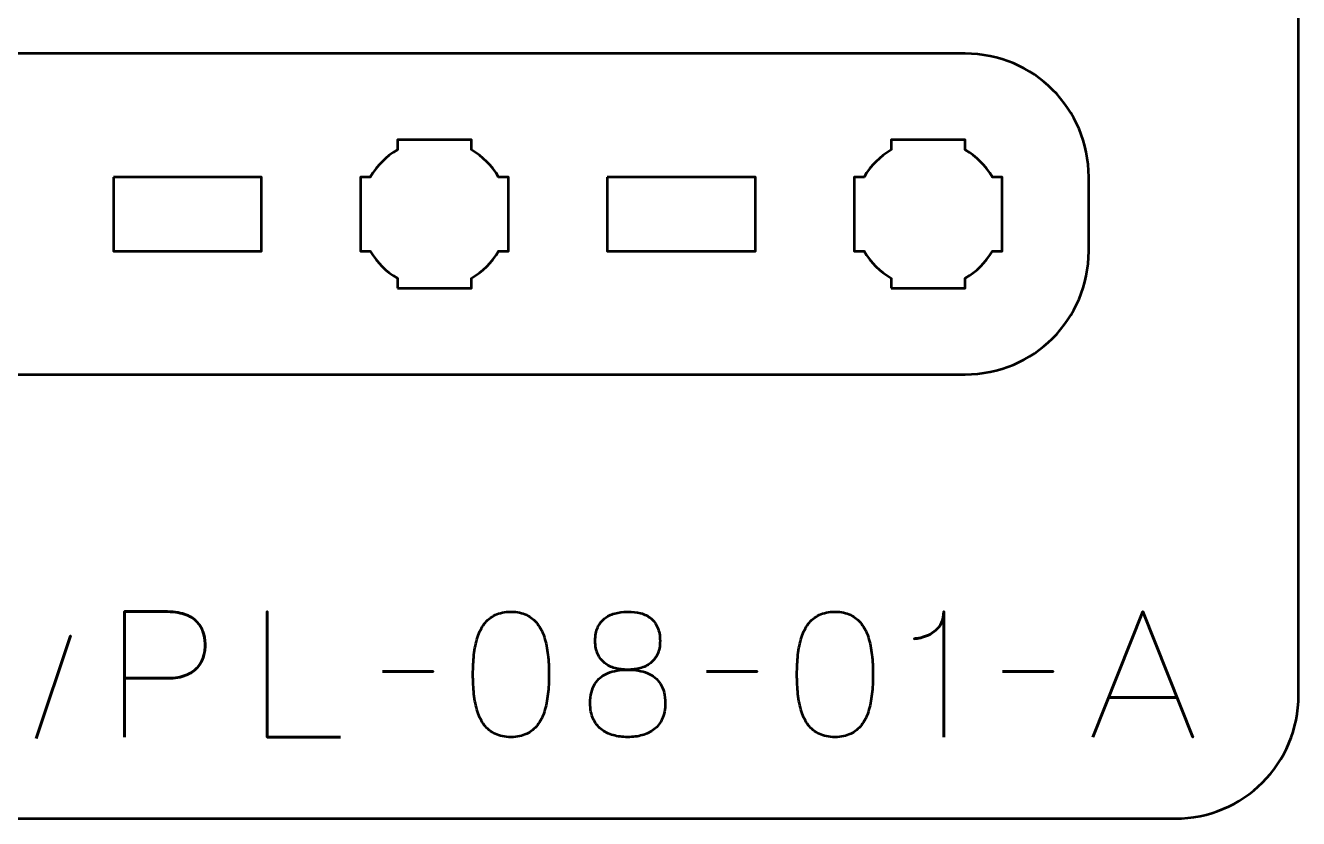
# Model space of a CAD drawing. Header units: centimetres. Extents: x -21 to 0, y -29.7 to 0.
# Drawn here: x -5.16 to 0, y -29.7 to -26.49 of the extents above; entities that cross this region are included whole.
import ezdxf

# ---------------------------------------------------------------- set-up
doc = ezdxf.new("R2010")
doc.units = ezdxf.units.CM
doc.header["$MEASUREMENT"] = 0
doc.layers.add('Layer 1', color=7, linetype='Continuous')

msp = doc.modelspace()

# ---------------------------------------------------------------- linework, layer by layer
at = {"layer": 'Layer 1', "color": 1, "lineweight": 53}
msp.add_open_spline([(-21.00003, -29.19995), (-21.00003, -29.19995), (-21.00003, -5.89992), (-21.00003, -5.89992), (-21.00003, -5.89992), (-21.00003, -5.81709), (-20.93286, -5.74992), (-20.85003, -5.74992), (-20.85003, -5.74992), (-20.7672, -5.74992), (-20.70003, -5.68275), (-20.70003, -5.59992), (-20.70003, -5.59992), (-20.70003, -5.51709), (-20.7672, -5.44992), (-20.85003, -5.44992), (-20.85003, -5.44992), (-20.93286, -5.44992), (-21.00003, -5.38275), (-21.00003, -5.29992), (-21.00003, -5.29992), (-21.00003, -5.21709), (-20.93286, -5.14992), (-20.85003, -5.14992), (-20.85003, -5.14992), (-20.7672, -5.14992), (-20.70003, -5.08275), (-20.70003, -4.99992), (-20.70003, -4.99992), (-20.70003, -4.91709), (-20.7672, -4.84992), (-20.85003, -4.84992), (-20.85003, -4.84992), (-20.93286, -4.84992), (-21.00003, -4.78275), (-21.00003, -4.69992), (-21.00003, -4.69992), (-21.00003, -4.61709), (-20.93286, -4.54992), (-20.85003, -4.54992), (-20.85003, -4.54992), (-20.7672, -4.54992), (-20.70003, -4.48275), (-20.70003, -4.39992), (-20.70003, -4.39992), (-20.70003, -4.31709), (-20.7672, -4.24992), (-20.85003, -4.24992), (-20.85003, -4.24992), (-20.93286, -4.24992), (-21.00003, -4.18275), (-21.00003, -4.09992), (-21.00003, -4.09992), (-21.00003, -4.01709), (-20.93286, -3.94992), (-20.85003, -3.94992), (-20.85003, -3.94992), (-20.7672, -3.94992), (-20.70003, -3.88275), (-20.70003, -3.79992), (-20.70003, -3.79992), (-20.70003, -3.71709), (-20.7672, -3.64992), (-20.85003, -3.64992), (-20.85003, -3.64992), (-20.93286, -3.64992), (-21.00003, -3.58275), (-21.00003, -3.49992), (-21.00003, -3.49992), (-21.00003, -3.41709), (-20.93286, -3.34992), (-20.85003, -3.34992), (-20.85003, -3.34992), (-20.7672, -3.34992), (-20.70003, -3.28275), (-20.70003, -3.19992), (-20.70003, -3.19992), (-20.70003, -3.11709), (-20.7672, -3.04992), (-20.85003, -3.04992), (-20.85003, -3.04992), (-20.93286, -3.04992), (-21.00003, -2.98275), (-21.00003, -2.89992), (-21.00003, -2.89992), (-21.00003, -2.81709), (-20.93286, -2.74992), (-20.85003, -2.74992), (-20.85003, -2.74992), (-20.7672, -2.74992), (-20.70003, -2.68275), (-20.70003, -2.59992), (-20.70003, -2.59992), (-20.70003, -2.51709), (-20.7672, -2.44992), (-20.85003, -2.44992), (-20.85003, -2.44992), (-20.93286, -2.44992), (-21.00003, -2.38275), (-21.00003, -2.29992), (-21.00003, -2.29992), (-21.00003, -2.21709), (-20.93286, -2.14992), (-20.85003, -2.14992), (-20.85003, -2.14992), (-20.7672, -2.14992), (-20.70003, -2.08275), (-20.70003, -1.99992), (-20.70003, -1.99992), (-20.70003, -1.91709), (-20.7672, -1.84992), (-20.85003, -1.84992), (-20.85003, -1.84992), (-20.93286, -1.84992), (-21.00003, -1.78275), (-21.00003, -1.69992), (-21.00003, -1.69992), (-21.00003, -1.61709), (-20.93286, -1.54992), (-20.85003, -1.54992), (-20.85003, -1.54992), (-20.7672, -1.54992), (-20.70003, -1.48275), (-20.70003, -1.39992), (-20.70003, -1.39992), (-20.70003, -1.31709), (-20.7672, -1.24992), (-20.85003, -1.24992), (-20.85003, -1.24992), (-20.93286, -1.24992), (-21.00003, -1.18275), (-21.00003, -1.09992), (-21.00003, -1.09992), (-21.00003, -1.09992), (-21.00003, -0.49992), (-21.00003, -0.49992), (-21.00003, -0.49992), (-21.00003, -0.22295), (-20.77694, 0.00004), (-20.49994, 0.00004), (-20.49994, 0.00004), (-20.49994, 0.00004), (-0.50008, 0.00004), (-0.50008, 0.00004), (-0.50008, 0.00004), (-0.22294, 0.00004), (0.00002, -0.22295), (0.00002, -0.49992), (0.00002, -0.49992), (0.00002, -0.49992), (0.00002, -29.19995), (0.00002, -29.19995), (0.00002, -29.19995), (0.00002, -29.47695), (-0.22294, -29.70004), (-0.50008, -29.70004), (-0.50008, -29.70004), (-0.50008, -29.70004), (-20.49994, -29.70004), (-20.49994, -29.70004), (-20.49994, -29.70004), (-20.77694, -29.70004), (-21.00003, -29.47695), (-21.00003, -29.19995)], degree=3, knots=[0, 0, 0, 0, 0.0243902, 0.0243902, 0.0243902, 0.0243902, 0.0487805, 0.0487805, 0.0487805, 0.0487805, 0.0731707, 0.0731707, 0.0731707, 0.0731707, 0.097561, 0.097561, 0.097561, 0.097561, 0.1219512, 0.1219512, 0.1219512, 0.1219512, 0.1463415, 0.1463415, 0.1463415, 0.1463415, 0.1707317, 0.1707317, 0.1707317, 0.1707317, 0.195122, 0.195122, 0.195122, 0.195122, 0.2195122, 0.2195122, 0.2195122, 0.2195122, 0.2439024, 0.2439024, 0.2439024, 0.2439024, 0.2682927, 0.2682927, 0.2682927, 0.2682927, 0.2926829, 0.2926829, 0.2926829, 0.2926829, 0.3170732, 0.3170732, 0.3170732, 0.3170732, 0.3414634, 0.3414634, 0.3414634, 0.3414634, 0.3658537, 0.3658537, 0.3658537, 0.3658537, 0.3902439, 0.3902439, 0.3902439, 0.3902439, 0.4146341, 0.4146341, 0.4146341, 0.4146341, 0.4390244, 0.4390244, 0.4390244, 0.4390244, 0.4634146, 0.4634146, 0.4634146, 0.4634146, 0.4878049, 0.4878049, 0.4878049, 0.4878049, 0.5121951, 0.5121951, 0.5121951, 0.5121951, 0.5365854, 0.5365854, 0.5365854, 0.5365854, 0.5609756, 0.5609756, 0.5609756, 0.5609756, 0.5853659, 0.5853659, 0.5853659, 0.5853659, 0.6097561, 0.6097561, 0.6097561, 0.6097561, 0.6341463, 0.6341463, 0.6341463, 0.6341463, 0.6585366, 0.6585366, 0.6585366, 0.6585366, 0.6829268, 0.6829268, 0.6829268, 0.6829268, 0.7073171, 0.7073171, 0.7073171, 0.7073171, 0.7317073, 0.7317073, 0.7317073, 0.7317073, 0.7560976, 0.7560976, 0.7560976, 0.7560976, 0.7804878, 0.7804878, 0.7804878, 0.7804878, 0.804878, 0.804878, 0.804878, 0.804878, 0.8292683, 0.8292683, 0.8292683, 0.8292683, 0.8536585, 0.8536585, 0.8536585, 0.8536585, 0.8780488, 0.8780488, 0.8780488, 0.8780488, 0.902439, 0.902439, 0.902439, 0.902439, 0.9268293, 0.9268293, 0.9268293, 0.9268293, 0.9512195, 0.9512195, 0.9512195, 0.9512195, 0.9756098, 0.9756098, 0.9756098, 0.9756098, 1, 1, 1, 1], dxfattribs=at)
at = {"layer": 'Layer 1', "color": 3, "lineweight": 53}
msp.add_open_spline([(-15.64994, -26.6), (-15.64994, -26.6), (-1.35006, -26.6), (-1.35006, -26.6), (-1.35006, -26.6), (-1.07292, -26.6), (-0.84996, -26.82309), (-0.84996, -27.10009), (-0.84996, -27.10009), (-0.84996, -27.10009), (-0.84996, -27.4001), (-0.84996, -27.4001), (-0.84996, -27.4001), (-0.84996, -27.67706), (-1.07292, -27.90002), (-1.35006, -27.90002), (-1.35006, -27.90002), (-1.35006, -27.90002), (-15.64994, -27.90002), (-15.64994, -27.90002), (-15.64994, -27.90002), (-15.92694, -27.90002), (-16.15004, -27.67706), (-16.15004, -27.4001), (-16.15004, -27.4001), (-16.15004, -27.4001), (-16.15004, -27.10009), (-16.15004, -27.10009), (-16.15004, -27.10009), (-16.15004, -26.82309), (-15.92694, -26.6), (-15.64994, -26.6)], degree=3, knots=[0, 0, 0, 0, 0.125, 0.125, 0.125, 0.125, 0.25, 0.25, 0.25, 0.25, 0.375, 0.375, 0.375, 0.375, 0.5, 0.5, 0.5, 0.5, 0.625, 0.625, 0.625, 0.625, 0.75, 0.75, 0.75, 0.75, 0.875, 0.875, 0.875, 0.875, 1, 1, 1, 1], dxfattribs=at)
at = {"layer": 'Layer 1', "lineweight": 53}
for points, knots in [([(-3.64999, -27.55003), (-3.64999, -27.55003), (-3.64999, -27.50992), (-3.64999, -27.50992), (-3.64999, -27.50992), (-3.69561, -27.4836), (-3.7335, -27.44557), (-3.75981, -27.4001), (-3.75981, -27.4001), (-3.75981, -27.4001), (-3.80006, -27.4001), (-3.80006, -27.4001), (-3.80006, -27.4001), (-3.80006, -27.4001), (-3.80006, -27.25002), (-3.80006, -27.25002), (-3.80006, -27.25002), (-3.80006, -27.25002), (-3.80006, -27.10009), (-3.80006, -27.10009), (-3.80006, -27.10009), (-3.80006, -27.10009), (-3.75981, -27.10009), (-3.75981, -27.10009), (-3.75981, -27.10009), (-3.7335, -27.05448), (-3.69561, -27.01656), (-3.64999, -26.99024), (-3.64999, -26.99024), (-3.64999, -26.99024), (-3.64999, -26.95002), (-3.64999, -26.95002), (-3.64999, -26.95002), (-3.64999, -26.95002), (-3.50006, -26.95002), (-3.50006, -26.95002), (-3.50006, -26.95002), (-3.50006, -26.95002), (-3.34999, -26.95002), (-3.34999, -26.95002), (-3.34999, -26.95002), (-3.34999, -26.95002), (-3.34999, -26.99024), (-3.34999, -26.99024), (-3.34999, -26.99024), (-3.30452, -27.01656), (-3.26649, -27.05448), (-3.24017, -27.10009), (-3.24017, -27.10009), (-3.24017, -27.10009), (-3.20006, -27.10009), (-3.20006, -27.10009), (-3.20006, -27.10009), (-3.20006, -27.10009), (-3.20006, -27.25002), (-3.20006, -27.25002), (-3.20006, -27.25002), (-3.20006, -27.25002), (-3.20006, -27.4001), (-3.20006, -27.4001), (-3.20006, -27.4001), (-3.20006, -27.4001), (-3.24017, -27.4001), (-3.24017, -27.4001), (-3.24017, -27.4001), (-3.26649, -27.44557), (-3.30452, -27.4836), (-3.34999, -27.50992), (-3.34999, -27.50992), (-3.34999, -27.50992), (-3.34999, -27.55003), (-3.34999, -27.55003), (-3.34999, -27.55003), (-3.34999, -27.55003), (-3.50006, -27.55003), (-3.50006, -27.55003), (-3.50006, -27.55003), (-3.50006, -27.55003), (-3.64999, -27.55003), (-3.64999, -27.55003)], [0, 0, 0, 0, 0.05, 0.05, 0.05, 0.05, 0.1, 0.1, 0.1, 0.1, 0.15, 0.15, 0.15, 0.15, 0.2, 0.2, 0.2, 0.2, 0.25, 0.25, 0.25, 0.25, 0.3, 0.3, 0.3, 0.3, 0.35, 0.35, 0.35, 0.35, 0.4, 0.4, 0.4, 0.4, 0.45, 0.45, 0.45, 0.45, 0.5, 0.5, 0.5, 0.5, 0.55, 0.55, 0.55, 0.55, 0.6, 0.6, 0.6, 0.6, 0.65, 0.65, 0.65, 0.65, 0.7, 0.7, 0.7, 0.7, 0.75, 0.75, 0.75, 0.75, 0.8, 0.8, 0.8, 0.8, 0.85, 0.85, 0.85, 0.85, 0.9, 0.9, 0.9, 0.9, 0.95, 0.95, 0.95, 0.95, 1, 1, 1, 1]), ([(-1.65006, -27.55003), (-1.65006, -27.55003), (-1.65006, -27.50992), (-1.65006, -27.50992), (-1.65006, -27.50992), (-1.69553, -27.4836), (-1.73356, -27.44557), (-1.75988, -27.4001), (-1.75988, -27.4001), (-1.75988, -27.4001), (-1.79999, -27.4001), (-1.79999, -27.4001), (-1.79999, -27.4001), (-1.79999, -27.4001), (-1.79999, -27.25002), (-1.79999, -27.25002), (-1.79999, -27.25002), (-1.79999, -27.25002), (-1.79999, -27.10009), (-1.79999, -27.10009), (-1.79999, -27.10009), (-1.79999, -27.10009), (-1.75988, -27.10009), (-1.75988, -27.10009), (-1.75988, -27.10009), (-1.73356, -27.05448), (-1.69553, -27.01656), (-1.65006, -26.99024), (-1.65006, -26.99024), (-1.65006, -26.99024), (-1.65006, -26.95002), (-1.65006, -26.95002), (-1.65006, -26.95002), (-1.65006, -26.95002), (-1.49999, -26.95002), (-1.49999, -26.95002), (-1.49999, -26.95002), (-1.49999, -26.95002), (-1.35006, -26.95002), (-1.35006, -26.95002), (-1.35006, -26.95002), (-1.35006, -26.95002), (-1.35006, -26.99024), (-1.35006, -26.99024), (-1.35006, -26.99024), (-1.30444, -27.01656), (-1.26656, -27.05448), (-1.2402, -27.10009), (-1.2402, -27.10009), (-1.2402, -27.10009), (-1.19999, -27.10009), (-1.19999, -27.10009), (-1.19999, -27.10009), (-1.19999, -27.10009), (-1.19999, -27.25002), (-1.19999, -27.25002), (-1.19999, -27.25002), (-1.19999, -27.25002), (-1.19999, -27.4001), (-1.19999, -27.4001), (-1.19999, -27.4001), (-1.19999, -27.4001), (-1.2402, -27.4001), (-1.2402, -27.4001), (-1.2402, -27.4001), (-1.26656, -27.44557), (-1.30444, -27.4836), (-1.35006, -27.50992), (-1.35006, -27.50992), (-1.35006, -27.50992), (-1.35006, -27.55003), (-1.35006, -27.55003), (-1.35006, -27.55003), (-1.35006, -27.55003), (-1.49999, -27.55003), (-1.49999, -27.55003), (-1.49999, -27.55003), (-1.49999, -27.55003), (-1.65006, -27.55003), (-1.65006, -27.55003)], [0, 0, 0, 0, 0.05, 0.05, 0.05, 0.05, 0.1, 0.1, 0.1, 0.1, 0.15, 0.15, 0.15, 0.15, 0.2, 0.2, 0.2, 0.2, 0.25, 0.25, 0.25, 0.25, 0.3, 0.3, 0.3, 0.3, 0.35, 0.35, 0.35, 0.35, 0.4, 0.4, 0.4, 0.4, 0.45, 0.45, 0.45, 0.45, 0.5, 0.5, 0.5, 0.5, 0.55, 0.55, 0.55, 0.55, 0.6, 0.6, 0.6, 0.6, 0.65, 0.65, 0.65, 0.65, 0.7, 0.7, 0.7, 0.7, 0.75, 0.75, 0.75, 0.75, 0.8, 0.8, 0.8, 0.8, 0.85, 0.85, 0.85, 0.85, 0.9, 0.9, 0.9, 0.9, 0.95, 0.95, 0.95, 0.95, 1, 1, 1, 1]), ([(-4.79998, -27.10009), (-4.79998, -27.10009), (-4.19997, -27.10009), (-4.19997, -27.10009), (-4.19997, -27.10009), (-4.19997, -27.10009), (-4.19997, -27.4001), (-4.19997, -27.4001), (-4.19997, -27.4001), (-4.19997, -27.4001), (-4.79998, -27.4001), (-4.79998, -27.4001), (-4.79998, -27.4001), (-4.79998, -27.4001), (-4.79998, -27.10009), (-4.79998, -27.10009)], [0, 0, 0, 0, 0.25, 0.25, 0.25, 0.25, 0.5, 0.5, 0.5, 0.5, 0.75, 0.75, 0.75, 0.75, 1, 1, 1, 1]), ([(-2.80001, -27.10009), (-2.80001, -27.10009), (-2.20001, -27.10009), (-2.20001, -27.10009), (-2.20001, -27.10009), (-2.20001, -27.10009), (-2.20001, -27.4001), (-2.20001, -27.4001), (-2.20001, -27.4001), (-2.20001, -27.4001), (-2.80001, -27.4001), (-2.80001, -27.4001), (-2.80001, -27.4001), (-2.80001, -27.4001), (-2.80001, -27.10009), (-2.80001, -27.10009)], [0, 0, 0, 0, 0.25, 0.25, 0.25, 0.25, 0.5, 0.5, 0.5, 0.5, 0.75, 0.75, 0.75, 0.75, 1, 1, 1, 1])]:
    msp.add_open_spline(points, degree=3, knots=knots, dxfattribs=at)
at = {"layer": 'Layer 1', "color": 5, "lineweight": 53}
for points, knots in [([(-4.75502, -29.36992), (-4.75502, -29.36992), (-4.75502, -28.86121), (-4.75502, -28.86121), (-4.75502, -28.86121), (-4.75502, -28.86121), (-4.59274, -28.86121), (-4.59274, -28.86121), (-4.59274, -28.86121), (-4.56028, -28.86133), (-4.53359, -28.86497), (-4.51254, -28.87203), (-4.51254, -28.87203), (-4.49161, -28.87897), (-4.47515, -28.88861), (-4.46327, -28.90084), (-4.46327, -28.90084), (-4.45139, -28.91295), (-4.44293, -28.92683), (-4.43775, -28.94247), (-4.43775, -28.94247), (-4.4327, -28.95811), (-4.42976, -28.97445), (-4.42905, -28.99174), (-4.42905, -28.99174), (-4.42823, -29.00903), (-4.43023, -29.02596), (-4.43493, -29.04242), (-4.43493, -29.04242), (-4.43975, -29.05889), (-4.44787, -29.07382), (-4.45951, -29.08723), (-4.45951, -29.08723), (-4.47103, -29.10063), (-4.48667, -29.11133), (-4.50631, -29.11921), (-4.50631, -29.11921), (-4.52595, -29.12721), (-4.55029, -29.13121), (-4.57933, -29.13144), (-4.57933, -29.13144), (-4.57933, -29.13144), (-4.75502, -29.13144), (-4.75502, -29.13144), (-4.75502, -29.13144), (-4.75502, -29.13144), (-4.57933, -29.13144), (-4.57933, -29.13144), (-4.57933, -29.13144), (-4.55088, -29.13121), (-4.52677, -29.12721), (-4.50725, -29.11921), (-4.50725, -29.11921), (-4.48761, -29.11133), (-4.47197, -29.10063), (-4.46021, -29.08723), (-4.46021, -29.08723), (-4.44857, -29.07382), (-4.44022, -29.05889), (-4.43528, -29.04242), (-4.43528, -29.04242), (-4.43034, -29.02596), (-4.42823, -29.00903), (-4.42905, -28.99174), (-4.42905, -28.99174), (-4.42976, -28.97445), (-4.4327, -28.95811), (-4.43799, -28.94247), (-4.43799, -28.94247), (-4.44316, -28.92683), (-4.45186, -28.91295), (-4.46374, -28.90084), (-4.46374, -28.90084), (-4.47573, -28.88861), (-4.4922, -28.87897), (-4.51313, -28.87203), (-4.51313, -28.87203), (-4.53418, -28.86497), (-4.56064, -28.86133), (-4.59274, -28.86121), (-4.59274, -28.86121), (-4.59274, -28.86121), (-4.75502, -28.86121), (-4.75502, -28.86121), (-4.75502, -28.86121), (-4.75502, -28.86121), (-4.75502, -29.36992), (-4.75502, -29.36992)], [0, 0, 0, 0, 0.0454545, 0.0454545, 0.0454545, 0.0454545, 0.0909091, 0.0909091, 0.0909091, 0.0909091, 0.1363636, 0.1363636, 0.1363636, 0.1363636, 0.1818182, 0.1818182, 0.1818182, 0.1818182, 0.2272727, 0.2272727, 0.2272727, 0.2272727, 0.2727273, 0.2727273, 0.2727273, 0.2727273, 0.3181818, 0.3181818, 0.3181818, 0.3181818, 0.3636364, 0.3636364, 0.3636364, 0.3636364, 0.4090909, 0.4090909, 0.4090909, 0.4090909, 0.4545455, 0.4545455, 0.4545455, 0.4545455, 0.5, 0.5, 0.5, 0.5, 0.5454545, 0.5454545, 0.5454545, 0.5454545, 0.5909091, 0.5909091, 0.5909091, 0.5909091, 0.6363636, 0.6363636, 0.6363636, 0.6363636, 0.6818182, 0.6818182, 0.6818182, 0.6818182, 0.7272727, 0.7272727, 0.7272727, 0.7272727, 0.7727273, 0.7727273, 0.7727273, 0.7727273, 0.8181818, 0.8181818, 0.8181818, 0.8181818, 0.8636364, 0.8636364, 0.8636364, 0.8636364, 0.9090909, 0.9090909, 0.9090909, 0.9090909, 0.9545455, 0.9545455, 0.9545455, 0.9545455, 1, 1, 1, 1]), ([(-3.88083, -29.36992), (-3.88083, -29.36992), (-4.17787, -29.36992), (-4.17787, -29.36992), (-4.17787, -29.36992), (-4.17787, -29.36992), (-4.17787, -28.86121), (-4.17787, -28.86121), (-4.17787, -28.86121), (-4.17787, -28.86121), (-4.17787, -29.36992), (-4.17787, -29.36992), (-4.17787, -29.36992), (-4.17787, -29.36992), (-3.88083, -29.36992), (-3.88083, -29.36992)], [0, 0, 0, 0, 0.25, 0.25, 0.25, 0.25, 0.5, 0.5, 0.5, 0.5, 0.75, 0.75, 0.75, 0.75, 1, 1, 1, 1]), ([(-3.19009, -29.36992), (-3.16539, -29.3698), (-3.14411, -29.36545), (-3.12635, -29.35698), (-3.12635, -29.35698), (-3.10871, -29.34852), (-3.09401, -29.33641), (-3.08225, -29.321), (-3.08225, -29.321), (-3.07061, -29.30548), (-3.06144, -29.28713), (-3.05462, -29.26597), (-3.05462, -29.26597), (-3.04792, -29.2448), (-3.0431, -29.22163), (-3.04039, -29.19623), (-3.04039, -29.19623), (-3.03757, -29.17083), (-3.03616, -29.14414), (-3.03628, -29.11592), (-3.03628, -29.11592), (-3.03616, -29.08781), (-3.03757, -29.06112), (-3.04039, -29.03584), (-3.04039, -29.03584), (-3.0431, -29.01055), (-3.04792, -28.98727), (-3.05462, -28.9661), (-3.05462, -28.9661), (-3.06144, -28.94506), (-3.07061, -28.92671), (-3.08225, -28.91107), (-3.08225, -28.91107), (-3.09401, -28.89555), (-3.10871, -28.88344), (-3.12635, -28.87497), (-3.12635, -28.87497), (-3.14411, -28.86639), (-3.16539, -28.86203), (-3.19009, -28.86192), (-3.19009, -28.86192), (-3.21478, -28.86203), (-3.23607, -28.86639), (-3.25382, -28.87497), (-3.25382, -28.87497), (-3.27146, -28.88344), (-3.28616, -28.89555), (-3.29792, -28.91107), (-3.29792, -28.91107), (-3.30956, -28.92671), (-3.31873, -28.94506), (-3.32555, -28.9661), (-3.32555, -28.9661), (-3.33226, -28.98727), (-3.33708, -29.01055), (-3.33978, -29.03584), (-3.33978, -29.03584), (-3.34261, -29.06112), (-3.34402, -29.08781), (-3.3439, -29.11592), (-3.3439, -29.11592), (-3.34402, -29.14414), (-3.34261, -29.17083), (-3.33978, -29.19623), (-3.33978, -29.19623), (-3.33708, -29.22163), (-3.33226, -29.2448), (-3.32555, -29.26597), (-3.32555, -29.26597), (-3.31873, -29.28713), (-3.30956, -29.30548), (-3.29792, -29.321), (-3.29792, -29.321), (-3.28616, -29.33641), (-3.27146, -29.34852), (-3.25382, -29.35698), (-3.25382, -29.35698), (-3.23607, -29.36545), (-3.21478, -29.3698), (-3.19009, -29.36992)], [0, 0, 0, 0, 0.05, 0.05, 0.05, 0.05, 0.1, 0.1, 0.1, 0.1, 0.15, 0.15, 0.15, 0.15, 0.2, 0.2, 0.2, 0.2, 0.25, 0.25, 0.25, 0.25, 0.3, 0.3, 0.3, 0.3, 0.35, 0.35, 0.35, 0.35, 0.4, 0.4, 0.4, 0.4, 0.45, 0.45, 0.45, 0.45, 0.5, 0.5, 0.5, 0.5, 0.55, 0.55, 0.55, 0.55, 0.6, 0.6, 0.6, 0.6, 0.65, 0.65, 0.65, 0.65, 0.7, 0.7, 0.7, 0.7, 0.75, 0.75, 0.75, 0.75, 0.8, 0.8, 0.8, 0.8, 0.85, 0.85, 0.85, 0.85, 0.9, 0.9, 0.9, 0.9, 0.95, 0.95, 0.95, 0.95, 1, 1, 1, 1]), ([(-3.19009, -29.36992), (-3.16539, -29.3698), (-3.14411, -29.36545), (-3.12635, -29.35698), (-3.12635, -29.35698), (-3.10871, -29.34852), (-3.09401, -29.33641), (-3.08225, -29.321), (-3.08225, -29.321), (-3.07061, -29.30548), (-3.06144, -29.28713), (-3.05462, -29.26597), (-3.05462, -29.26597), (-3.04792, -29.2448), (-3.0431, -29.22163), (-3.04039, -29.19623), (-3.04039, -29.19623), (-3.03757, -29.17083), (-3.03616, -29.14414), (-3.03628, -29.11592), (-3.03628, -29.11592), (-3.03616, -29.08781), (-3.03757, -29.06112), (-3.04039, -29.03584), (-3.04039, -29.03584), (-3.0431, -29.01055), (-3.04792, -28.98727), (-3.05462, -28.9661), (-3.05462, -28.9661), (-3.06144, -28.94506), (-3.07061, -28.92671), (-3.08225, -28.91107), (-3.08225, -28.91107), (-3.09401, -28.89555), (-3.10871, -28.88344), (-3.12635, -28.87497), (-3.12635, -28.87497), (-3.14411, -28.86639), (-3.16539, -28.86203), (-3.19009, -28.86192), (-3.19009, -28.86192), (-3.21478, -28.86203), (-3.23607, -28.86639), (-3.25382, -28.87497), (-3.25382, -28.87497), (-3.27146, -28.88344), (-3.28616, -28.89555), (-3.29792, -28.91107), (-3.29792, -28.91107), (-3.30956, -28.92671), (-3.31873, -28.94506), (-3.32555, -28.9661), (-3.32555, -28.9661), (-3.33226, -28.98727), (-3.33708, -29.01055), (-3.33978, -29.03584), (-3.33978, -29.03584), (-3.34261, -29.06112), (-3.34402, -29.08781), (-3.3439, -29.11592), (-3.3439, -29.11592), (-3.34402, -29.14414), (-3.34261, -29.17083), (-3.33978, -29.19623), (-3.33978, -29.19623), (-3.33708, -29.22163), (-3.33226, -29.2448), (-3.32555, -29.26597), (-3.32555, -29.26597), (-3.31873, -29.28713), (-3.30956, -29.30548), (-3.29792, -29.321), (-3.29792, -29.321), (-3.28616, -29.33641), (-3.27146, -29.34852), (-3.25382, -29.35698), (-3.25382, -29.35698), (-3.23607, -29.36545), (-3.21478, -29.3698), (-3.19009, -29.36992)], [0, 0, 0, 0, 0.05, 0.05, 0.05, 0.05, 0.1, 0.1, 0.1, 0.1, 0.15, 0.15, 0.15, 0.15, 0.2, 0.2, 0.2, 0.2, 0.25, 0.25, 0.25, 0.25, 0.3, 0.3, 0.3, 0.3, 0.35, 0.35, 0.35, 0.35, 0.4, 0.4, 0.4, 0.4, 0.45, 0.45, 0.45, 0.45, 0.5, 0.5, 0.5, 0.5, 0.55, 0.55, 0.55, 0.55, 0.6, 0.6, 0.6, 0.6, 0.65, 0.65, 0.65, 0.65, 0.7, 0.7, 0.7, 0.7, 0.75, 0.75, 0.75, 0.75, 0.8, 0.8, 0.8, 0.8, 0.85, 0.85, 0.85, 0.85, 0.9, 0.9, 0.9, 0.9, 0.95, 0.95, 0.95, 0.95, 1, 1, 1, 1]), ([(-2.71736, -29.09687), (-2.69925, -29.09687), (-2.68232, -29.09475), (-2.66645, -29.09052), (-2.66645, -29.09052), (-2.65069, -29.08617), (-2.63681, -29.07935), (-2.6247, -29.07006), (-2.6247, -29.07006), (-2.61271, -29.06077), (-2.6033, -29.04866), (-2.59648, -29.03372), (-2.59648, -29.03372), (-2.58966, -29.0189), (-2.58625, -29.00091), (-2.58613, -28.97975), (-2.58613, -28.97975), (-2.58625, -28.95858), (-2.58954, -28.94047), (-2.59601, -28.92542), (-2.59601, -28.92542), (-2.60248, -28.91037), (-2.61165, -28.89802), (-2.62341, -28.88849), (-2.62341, -28.88849), (-2.63517, -28.87909), (-2.64904, -28.87215), (-2.66504, -28.8678), (-2.66504, -28.8678), (-2.68091, -28.86345), (-2.69843, -28.86156), (-2.71736, -28.86192), (-2.71736, -28.86192), (-2.7363, -28.86215), (-2.75382, -28.86462), (-2.76969, -28.86897), (-2.76969, -28.86897), (-2.78569, -28.87344), (-2.79956, -28.88026), (-2.81132, -28.88955), (-2.81132, -28.88955), (-2.82308, -28.89884), (-2.83225, -28.91095), (-2.83872, -28.92577), (-2.83872, -28.92577), (-2.84519, -28.9407), (-2.84848, -28.95858), (-2.8486, -28.97975), (-2.8486, -28.97975), (-2.84848, -29.00091), (-2.84507, -29.0189), (-2.83825, -29.03372), (-2.83825, -29.03372), (-2.83143, -29.04866), (-2.82202, -29.06077), (-2.80991, -29.07006), (-2.80991, -29.07006), (-2.79792, -29.07935), (-2.78404, -29.08617), (-2.76828, -29.09052), (-2.76828, -29.09052), (-2.75241, -29.09475), (-2.73547, -29.09687), (-2.71736, -29.09687)], [0, 0, 0, 0, 0.0625, 0.0625, 0.0625, 0.0625, 0.125, 0.125, 0.125, 0.125, 0.1875, 0.1875, 0.1875, 0.1875, 0.25, 0.25, 0.25, 0.25, 0.3125, 0.3125, 0.3125, 0.3125, 0.375, 0.375, 0.375, 0.375, 0.4375, 0.4375, 0.4375, 0.4375, 0.5, 0.5, 0.5, 0.5, 0.5625, 0.5625, 0.5625, 0.5625, 0.625, 0.625, 0.625, 0.625, 0.6875, 0.6875, 0.6875, 0.6875, 0.75, 0.75, 0.75, 0.75, 0.8125, 0.8125, 0.8125, 0.8125, 0.875, 0.875, 0.875, 0.875, 0.9375, 0.9375, 0.9375, 0.9375, 1, 1, 1, 1]), ([(-2.71736, -29.09687), (-2.69925, -29.09687), (-2.68232, -29.09475), (-2.66645, -29.09052), (-2.66645, -29.09052), (-2.65069, -29.08617), (-2.63681, -29.07935), (-2.6247, -29.07006), (-2.6247, -29.07006), (-2.61271, -29.06077), (-2.6033, -29.04866), (-2.59648, -29.03372), (-2.59648, -29.03372), (-2.58966, -29.0189), (-2.58625, -29.00091), (-2.58613, -28.97975), (-2.58613, -28.97975), (-2.58625, -28.95858), (-2.58954, -28.94047), (-2.59601, -28.92542), (-2.59601, -28.92542), (-2.60248, -28.91037), (-2.61165, -28.89802), (-2.62341, -28.88849), (-2.62341, -28.88849), (-2.63517, -28.87909), (-2.64904, -28.87215), (-2.66504, -28.8678), (-2.66504, -28.8678), (-2.68091, -28.86345), (-2.69843, -28.86156), (-2.71736, -28.86192), (-2.71736, -28.86192), (-2.7363, -28.86215), (-2.75382, -28.86462), (-2.76969, -28.86897), (-2.76969, -28.86897), (-2.78569, -28.87344), (-2.79956, -28.88026), (-2.81132, -28.88955), (-2.81132, -28.88955), (-2.82308, -28.89884), (-2.83225, -28.91095), (-2.83872, -28.92577), (-2.83872, -28.92577), (-2.84519, -28.9407), (-2.84848, -28.95858), (-2.8486, -28.97975), (-2.8486, -28.97975), (-2.84848, -29.00091), (-2.84507, -29.0189), (-2.83825, -29.03372), (-2.83825, -29.03372), (-2.83143, -29.04866), (-2.82202, -29.06077), (-2.80991, -29.07006), (-2.80991, -29.07006), (-2.79792, -29.07935), (-2.78404, -29.08617), (-2.76828, -29.09052), (-2.76828, -29.09052), (-2.75241, -29.09475), (-2.73547, -29.09687), (-2.71736, -29.09687)], [0, 0, 0, 0, 0.0625, 0.0625, 0.0625, 0.0625, 0.125, 0.125, 0.125, 0.125, 0.1875, 0.1875, 0.1875, 0.1875, 0.25, 0.25, 0.25, 0.25, 0.3125, 0.3125, 0.3125, 0.3125, 0.375, 0.375, 0.375, 0.375, 0.4375, 0.4375, 0.4375, 0.4375, 0.5, 0.5, 0.5, 0.5, 0.5625, 0.5625, 0.5625, 0.5625, 0.625, 0.625, 0.625, 0.625, 0.6875, 0.6875, 0.6875, 0.6875, 0.75, 0.75, 0.75, 0.75, 0.8125, 0.8125, 0.8125, 0.8125, 0.875, 0.875, 0.875, 0.875, 0.9375, 0.9375, 0.9375, 0.9375, 1, 1, 1, 1]), ([(-1.87775, -29.36992), (-1.85305, -29.3698), (-1.83177, -29.36545), (-1.81401, -29.35698), (-1.81401, -29.35698), (-1.79637, -29.34852), (-1.78167, -29.33641), (-1.76991, -29.321), (-1.76991, -29.321), (-1.75827, -29.30548), (-1.7491, -29.28713), (-1.74228, -29.26597), (-1.74228, -29.26597), (-1.73558, -29.2448), (-1.73076, -29.22163), (-1.72805, -29.19623), (-1.72805, -29.19623), (-1.72523, -29.17083), (-1.72382, -29.14414), (-1.72394, -29.11592), (-1.72394, -29.11592), (-1.72382, -29.08781), (-1.72523, -29.06112), (-1.72805, -29.03584), (-1.72805, -29.03584), (-1.73076, -29.01055), (-1.73558, -28.98727), (-1.74228, -28.9661), (-1.74228, -28.9661), (-1.7491, -28.94506), (-1.75827, -28.92671), (-1.76991, -28.91107), (-1.76991, -28.91107), (-1.78167, -28.89555), (-1.79637, -28.88344), (-1.81401, -28.87497), (-1.81401, -28.87497), (-1.83177, -28.86639), (-1.85305, -28.86203), (-1.87775, -28.86192), (-1.87775, -28.86192), (-1.90244, -28.86203), (-1.92373, -28.86639), (-1.94148, -28.87497), (-1.94148, -28.87497), (-1.95912, -28.88344), (-1.97382, -28.89555), (-1.98558, -28.91107), (-1.98558, -28.91107), (-1.99722, -28.92671), (-2.00639, -28.94506), (-2.01321, -28.9661), (-2.01321, -28.9661), (-2.01992, -28.98727), (-2.02474, -29.01055), (-2.02744, -29.03584), (-2.02744, -29.03584), (-2.03027, -29.06112), (-2.03168, -29.08781), (-2.03156, -29.11592), (-2.03156, -29.11592), (-2.03168, -29.14414), (-2.03027, -29.17083), (-2.02744, -29.19623), (-2.02744, -29.19623), (-2.02474, -29.22163), (-2.01992, -29.2448), (-2.01321, -29.26597), (-2.01321, -29.26597), (-2.00639, -29.28713), (-1.99722, -29.30548), (-1.98558, -29.321), (-1.98558, -29.321), (-1.97382, -29.33641), (-1.95912, -29.34852), (-1.94148, -29.35698), (-1.94148, -29.35698), (-1.92373, -29.36545), (-1.90244, -29.3698), (-1.87775, -29.36992)], [0, 0, 0, 0, 0.05, 0.05, 0.05, 0.05, 0.1, 0.1, 0.1, 0.1, 0.15, 0.15, 0.15, 0.15, 0.2, 0.2, 0.2, 0.2, 0.25, 0.25, 0.25, 0.25, 0.3, 0.3, 0.3, 0.3, 0.35, 0.35, 0.35, 0.35, 0.4, 0.4, 0.4, 0.4, 0.45, 0.45, 0.45, 0.45, 0.5, 0.5, 0.5, 0.5, 0.55, 0.55, 0.55, 0.55, 0.6, 0.6, 0.6, 0.6, 0.65, 0.65, 0.65, 0.65, 0.7, 0.7, 0.7, 0.7, 0.75, 0.75, 0.75, 0.75, 0.8, 0.8, 0.8, 0.8, 0.85, 0.85, 0.85, 0.85, 0.9, 0.9, 0.9, 0.9, 0.95, 0.95, 0.95, 0.95, 1, 1, 1, 1]), ([(-1.87775, -29.36992), (-1.85305, -29.3698), (-1.83177, -29.36545), (-1.81401, -29.35698), (-1.81401, -29.35698), (-1.79637, -29.34852), (-1.78167, -29.33641), (-1.76991, -29.321), (-1.76991, -29.321), (-1.75827, -29.30548), (-1.7491, -29.28713), (-1.74228, -29.26597), (-1.74228, -29.26597), (-1.73558, -29.2448), (-1.73076, -29.22163), (-1.72805, -29.19623), (-1.72805, -29.19623), (-1.72523, -29.17083), (-1.72382, -29.14414), (-1.72394, -29.11592), (-1.72394, -29.11592), (-1.72382, -29.08781), (-1.72523, -29.06112), (-1.72805, -29.03584), (-1.72805, -29.03584), (-1.73076, -29.01055), (-1.73558, -28.98727), (-1.74228, -28.9661), (-1.74228, -28.9661), (-1.7491, -28.94506), (-1.75827, -28.92671), (-1.76991, -28.91107), (-1.76991, -28.91107), (-1.78167, -28.89555), (-1.79637, -28.88344), (-1.81401, -28.87497), (-1.81401, -28.87497), (-1.83177, -28.86639), (-1.85305, -28.86203), (-1.87775, -28.86192), (-1.87775, -28.86192), (-1.90244, -28.86203), (-1.92373, -28.86639), (-1.94148, -28.87497), (-1.94148, -28.87497), (-1.95912, -28.88344), (-1.97382, -28.89555), (-1.98558, -28.91107), (-1.98558, -28.91107), (-1.99722, -28.92671), (-2.00639, -28.94506), (-2.01321, -28.9661), (-2.01321, -28.9661), (-2.01992, -28.98727), (-2.02474, -29.01055), (-2.02744, -29.03584), (-2.02744, -29.03584), (-2.03027, -29.06112), (-2.03168, -29.08781), (-2.03156, -29.11592), (-2.03156, -29.11592), (-2.03168, -29.14414), (-2.03027, -29.17083), (-2.02744, -29.19623), (-2.02744, -29.19623), (-2.02474, -29.22163), (-2.01992, -29.2448), (-2.01321, -29.26597), (-2.01321, -29.26597), (-2.00639, -29.28713), (-1.99722, -29.30548), (-1.98558, -29.321), (-1.98558, -29.321), (-1.97382, -29.33641), (-1.95912, -29.34852), (-1.94148, -29.35698), (-1.94148, -29.35698), (-1.92373, -29.36545), (-1.90244, -29.3698), (-1.87775, -29.36992)], [0, 0, 0, 0, 0.05, 0.05, 0.05, 0.05, 0.1, 0.1, 0.1, 0.1, 0.15, 0.15, 0.15, 0.15, 0.2, 0.2, 0.2, 0.2, 0.25, 0.25, 0.25, 0.25, 0.3, 0.3, 0.3, 0.3, 0.35, 0.35, 0.35, 0.35, 0.4, 0.4, 0.4, 0.4, 0.45, 0.45, 0.45, 0.45, 0.5, 0.5, 0.5, 0.5, 0.55, 0.55, 0.55, 0.55, 0.6, 0.6, 0.6, 0.6, 0.65, 0.65, 0.65, 0.65, 0.7, 0.7, 0.7, 0.7, 0.75, 0.75, 0.75, 0.75, 0.8, 0.8, 0.8, 0.8, 0.85, 0.85, 0.85, 0.85, 0.9, 0.9, 0.9, 0.9, 0.95, 0.95, 0.95, 0.95, 1, 1, 1, 1]), ([(-1.43677, -29.36992), (-1.43677, -29.36992), (-1.43677, -28.86121), (-1.43677, -28.86121), (-1.43677, -28.86121), (-1.43689, -28.8785), (-1.43995, -28.89331), (-1.44583, -28.90566), (-1.44583, -28.90566), (-1.45159, -28.91813), (-1.45923, -28.92836), (-1.46864, -28.93659), (-1.46864, -28.93659), (-1.47805, -28.94482), (-1.48816, -28.95141), (-1.49898, -28.95634), (-1.49898, -28.95634), (-1.5098, -28.96117), (-1.52027, -28.96481), (-1.53038, -28.96705), (-1.53038, -28.96705), (-1.54061, -28.9694), (-1.54931, -28.97081), (-1.55672, -28.97128), (-1.55672, -28.97128), (-1.54931, -28.97081), (-1.54061, -28.9694), (-1.53038, -28.96705), (-1.53038, -28.96705), (-1.52027, -28.96481), (-1.5098, -28.96117), (-1.49898, -28.95634), (-1.49898, -28.95634), (-1.48816, -28.95141), (-1.47805, -28.94482), (-1.46864, -28.93659), (-1.46864, -28.93659), (-1.45923, -28.92836), (-1.45159, -28.91813), (-1.44583, -28.90566), (-1.44583, -28.90566), (-1.43995, -28.89331), (-1.43689, -28.8785), (-1.43677, -28.86121), (-1.43677, -28.86121), (-1.43677, -28.86121), (-1.43677, -29.36992), (-1.43677, -29.36992)], [0, 0, 0, 0, 0.0833333, 0.0833333, 0.0833333, 0.0833333, 0.1666667, 0.1666667, 0.1666667, 0.1666667, 0.25, 0.25, 0.25, 0.25, 0.3333333, 0.3333333, 0.3333333, 0.3333333, 0.4166667, 0.4166667, 0.4166667, 0.4166667, 0.5, 0.5, 0.5, 0.5, 0.5833333, 0.5833333, 0.5833333, 0.5833333, 0.6666667, 0.6666667, 0.6666667, 0.6666667, 0.75, 0.75, 0.75, 0.75, 0.8333333, 0.8333333, 0.8333333, 0.8333333, 0.9166667, 0.9166667, 0.9166667, 0.9166667, 1, 1, 1, 1]), ([(-0.83282, -29.36992), (-0.83282, -29.36992), (-0.63103, -28.86121), (-0.63103, -28.86121), (-0.63103, -28.86121), (-0.63103, -28.86121), (-0.42853, -29.36992), (-0.42853, -29.36992), (-0.42853, -29.36992), (-0.42853, -29.36992), (-0.63103, -28.86121), (-0.63103, -28.86121), (-0.63103, -28.86121), (-0.63103, -28.86121), (-0.83282, -29.36992), (-0.83282, -29.36992)], [0, 0, 0, 0, 0.25, 0.25, 0.25, 0.25, 0.5, 0.5, 0.5, 0.5, 0.75, 0.75, 0.75, 0.75, 1, 1, 1, 1]), ([(-5.11288, -29.37556), (-5.11288, -29.37556), (-4.97459, -28.95901), (-4.97459, -28.95901), (-4.97459, -28.95901), (-4.97459, -28.95901), (-5.11288, -29.37556), (-5.11288, -29.37556)], [0, 0, 0, 0, 0.5, 0.5, 0.5, 0.5, 1, 1, 1, 1]), ([(-3.71079, -29.10392), (-3.71079, -29.10392), (-3.50547, -29.10392), (-3.50547, -29.10392), (-3.50547, -29.10392), (-3.50547, -29.10392), (-3.71079, -29.10392), (-3.71079, -29.10392)], [0, 0, 0, 0, 0.5, 0.5, 0.5, 0.5, 1, 1, 1, 1]), ([(-2.71736, -29.36992), (-2.6962, -29.36992), (-2.67644, -29.36745), (-2.6581, -29.36228), (-2.6581, -29.36228), (-2.63975, -29.3571), (-2.62364, -29.34899), (-2.60965, -29.33793), (-2.60965, -29.33793), (-2.59577, -29.327), (-2.58484, -29.31289), (-2.57696, -29.29548), (-2.57696, -29.29548), (-2.56908, -29.2782), (-2.56508, -29.25738), (-2.56496, -29.23304), (-2.56496, -29.23304), (-2.5652, -29.2007), (-2.57155, -29.17448), (-2.58413, -29.15449), (-2.58413, -29.15449), (-2.59671, -29.13438), (-2.61435, -29.1198), (-2.63705, -29.11051), (-2.63705, -29.11051), (-2.65986, -29.10134), (-2.68655, -29.09675), (-2.71736, -29.09687), (-2.71736, -29.09687), (-2.74806, -29.09675), (-2.77487, -29.10134), (-2.79745, -29.11051), (-2.79745, -29.11051), (-2.82014, -29.1198), (-2.83766, -29.13438), (-2.85013, -29.15449), (-2.85013, -29.15449), (-2.86259, -29.17448), (-2.86894, -29.2007), (-2.86906, -29.23304), (-2.86906, -29.23304), (-2.86894, -29.25738), (-2.86494, -29.2782), (-2.85706, -29.29548), (-2.85706, -29.29548), (-2.84919, -29.31289), (-2.83837, -29.327), (-2.82437, -29.33793), (-2.82437, -29.33793), (-2.8105, -29.34899), (-2.79451, -29.3571), (-2.77616, -29.36228), (-2.77616, -29.36228), (-2.75793, -29.36745), (-2.7383, -29.36992), (-2.71736, -29.36992)], [0, 0, 0, 0, 0.0714286, 0.0714286, 0.0714286, 0.0714286, 0.1428571, 0.1428571, 0.1428571, 0.1428571, 0.2142857, 0.2142857, 0.2142857, 0.2142857, 0.2857143, 0.2857143, 0.2857143, 0.2857143, 0.3571429, 0.3571429, 0.3571429, 0.3571429, 0.4285714, 0.4285714, 0.4285714, 0.4285714, 0.5, 0.5, 0.5, 0.5, 0.5714286, 0.5714286, 0.5714286, 0.5714286, 0.6428571, 0.6428571, 0.6428571, 0.6428571, 0.7142857, 0.7142857, 0.7142857, 0.7142857, 0.7857143, 0.7857143, 0.7857143, 0.7857143, 0.8571429, 0.8571429, 0.8571429, 0.8571429, 0.9285714, 0.9285714, 0.9285714, 0.9285714, 1, 1, 1, 1]), ([(-2.71736, -29.36992), (-2.6962, -29.36992), (-2.67644, -29.36745), (-2.6581, -29.36228), (-2.6581, -29.36228), (-2.63975, -29.3571), (-2.62364, -29.34899), (-2.60965, -29.33793), (-2.60965, -29.33793), (-2.59577, -29.327), (-2.58484, -29.31289), (-2.57696, -29.29548), (-2.57696, -29.29548), (-2.56908, -29.2782), (-2.56508, -29.25738), (-2.56496, -29.23304), (-2.56496, -29.23304), (-2.5652, -29.2007), (-2.57155, -29.17448), (-2.58413, -29.15449), (-2.58413, -29.15449), (-2.59671, -29.13438), (-2.61435, -29.1198), (-2.63705, -29.11051), (-2.63705, -29.11051), (-2.65986, -29.10134), (-2.68655, -29.09675), (-2.71736, -29.09687), (-2.71736, -29.09687), (-2.74806, -29.09675), (-2.77487, -29.10134), (-2.79745, -29.11051), (-2.79745, -29.11051), (-2.82014, -29.1198), (-2.83766, -29.13438), (-2.85013, -29.15449), (-2.85013, -29.15449), (-2.86259, -29.17448), (-2.86894, -29.2007), (-2.86906, -29.23304), (-2.86906, -29.23304), (-2.86894, -29.25738), (-2.86494, -29.2782), (-2.85706, -29.29548), (-2.85706, -29.29548), (-2.84919, -29.31289), (-2.83837, -29.327), (-2.82437, -29.33793), (-2.82437, -29.33793), (-2.8105, -29.34899), (-2.79451, -29.3571), (-2.77616, -29.36228), (-2.77616, -29.36228), (-2.75793, -29.36745), (-2.7383, -29.36992), (-2.71736, -29.36992)], [0, 0, 0, 0, 0.0714286, 0.0714286, 0.0714286, 0.0714286, 0.1428571, 0.1428571, 0.1428571, 0.1428571, 0.2142857, 0.2142857, 0.2142857, 0.2142857, 0.2857143, 0.2857143, 0.2857143, 0.2857143, 0.3571429, 0.3571429, 0.3571429, 0.3571429, 0.4285714, 0.4285714, 0.4285714, 0.4285714, 0.5, 0.5, 0.5, 0.5, 0.5714286, 0.5714286, 0.5714286, 0.5714286, 0.6428571, 0.6428571, 0.6428571, 0.6428571, 0.7142857, 0.7142857, 0.7142857, 0.7142857, 0.7857143, 0.7857143, 0.7857143, 0.7857143, 0.8571429, 0.8571429, 0.8571429, 0.8571429, 0.9285714, 0.9285714, 0.9285714, 0.9285714, 1, 1, 1, 1]), ([(-2.39845, -29.10392), (-2.39845, -29.10392), (-2.19313, -29.10392), (-2.19313, -29.10392), (-2.19313, -29.10392), (-2.19313, -29.10392), (-2.39845, -29.10392), (-2.39845, -29.10392)], [0, 0, 0, 0, 0.5, 0.5, 0.5, 0.5, 1, 1, 1, 1]), ([(-1.19971, -29.10392), (-1.19971, -29.10392), (-0.99439, -29.10392), (-0.99439, -29.10392), (-0.99439, -29.10392), (-0.99439, -29.10392), (-1.19971, -29.10392), (-1.19971, -29.10392)], [0, 0, 0, 0, 0.5, 0.5, 0.5, 0.5, 1, 1, 1, 1]), ([(-0.76932, -29.20976), (-0.76932, -29.20976), (-0.49274, -29.20976), (-0.49274, -29.20976), (-0.49274, -29.20976), (-0.49274, -29.20976), (-0.76932, -29.20976), (-0.76932, -29.20976)], [0, 0, 0, 0, 0.5, 0.5, 0.5, 0.5, 1, 1, 1, 1])]:
    msp.add_open_spline(points, degree=3, knots=knots, dxfattribs=at)

doc.saveas('drawing.dxf')
